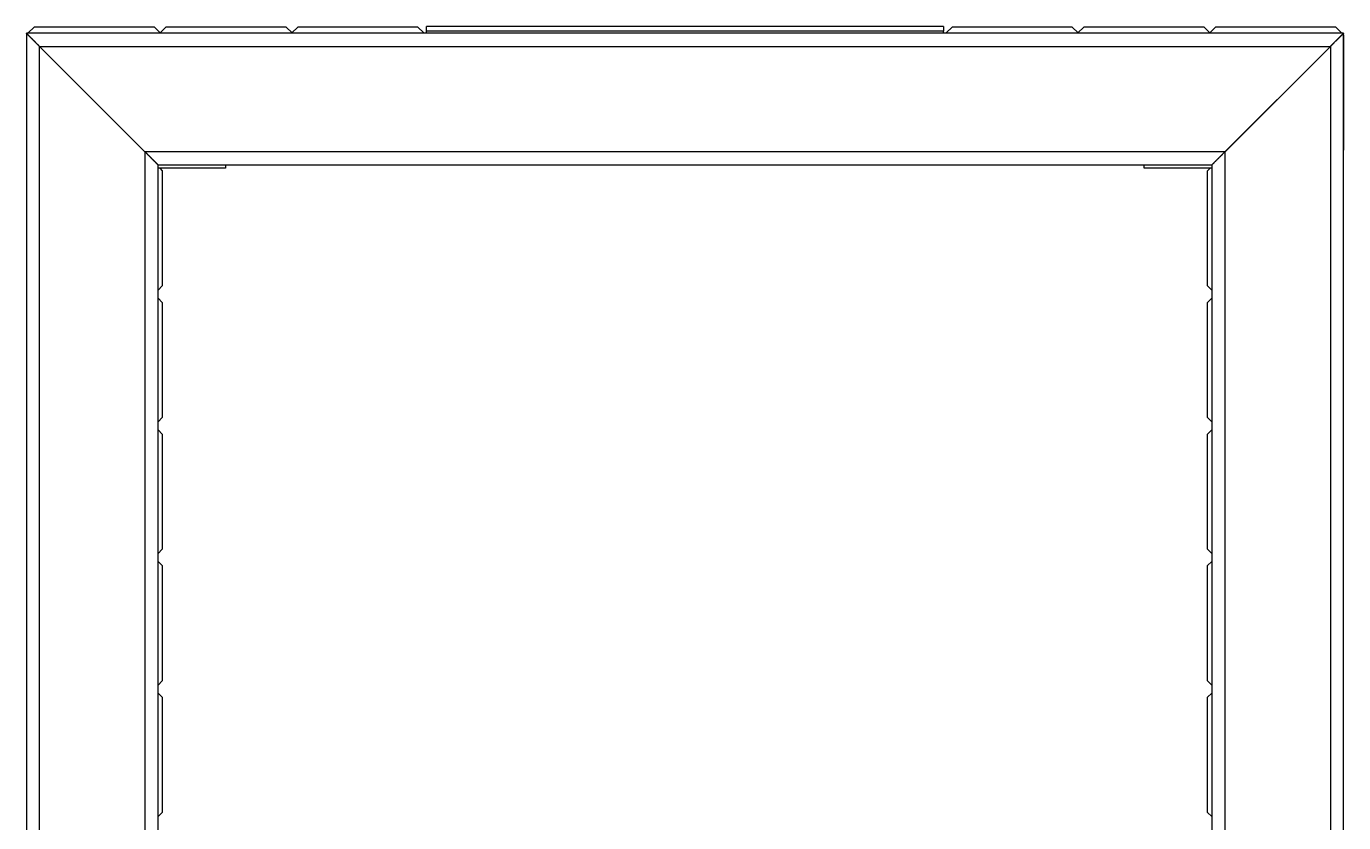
# Model space of a CAD drawing. Header units: millimetres. Extents: x 0 to 4030, y -54 to 2762.
# Drawn here: x 1583.2 to 1983.2, y 2200.1 to 2442.1 of the extents above; entities that cross this region are included whole.
import ezdxf

# ---------------------------------------------------------------- set-up
doc = ezdxf.new("R2010")
doc.units = ezdxf.units.MM
doc.header["$MEASUREMENT"] = 0
doc.layers.add('Utwórz2D linie widoczne', color=7, linetype='Continuous', true_color=0x000000)

msp = doc.modelspace()

# ---------------------------------------------------------------- linework, layer by layer
at = {"layer": 'Utwórz2D linie widoczne'}
for p, q in [((1583.71, 2440.02), (1585.71, 2442.02)), ((1585.71, 2442.02), (1621.99, 2442.02)), ((1621.99, 2442.02), (1623.99, 2440.02)), ((1623.71, 2440.02), (1625.71, 2442.02)), ((1625.71, 2442.02), (1661.99, 2442.02)), ((1661.99, 2442.02), (1663.99, 2440.02)), ((1663.71, 2440.02), (1665.71, 2442.02)), ((1665.71, 2442.02), (1701.99, 2442.02)), ((1701.99, 2442.02), (1703.99, 2440.02)), ((1861.73, 2442.13), (1704.73, 2442.13)), ((1704.73, 2440.63), (1704.73, 2442.13)), ((1861.73, 2440.63), (1704.73, 2440.63)), ((1704.73, 2440.02), (1704.73, 2440.63)), ((1861.73, 2442.13), (1861.73, 2440.63)), ((1861.73, 2440.02), (1861.73, 2440.63)), ((1862.46, 2440.02), (1864.46, 2442.02)), ((1864.46, 2442.02), (1900.74, 2442.02)), ((1900.74, 2442.02), (1902.74, 2440.02)), ((1902.46, 2440.02), (1904.46, 2442.02)), ((1904.46, 2442.02), (1940.74, 2442.02)), ((1940.74, 2442.02), (1942.74, 2440.02)), ((1942.46, 2440.02), (1944.46, 2442.02)), ((1944.46, 2442.02), (1980.74, 2442.02)), ((1980.74, 2442.02), (1982.74, 2440.02)), ((1583.22, 2440.02), (1583.21, 2440.02)), ((1583.22, 2440), (1583.21, 2440.01)), ((1583.21, 2440.01), (1583.21, 2440.01)), ((1583.21, 2440.01), (1583.21, 1402.03)), ((1583.21, 2440.01), (1583.21, 2440.01)), ((1583.22, 2440.02), (1583.22, 2440.02)), ((1583.22, 2440.02), (1583.23, 2440.01)), ((1983.2, 2440.02), (1583.22, 2440.02)), ((1583.22, 2440.02), (1583.22, 2440.02)), ((1583.23, 2439.99), (1583.22, 2440)), ((1583.22, 2440), (1583.22, 2440)), ((1583.23, 2440.01), (1583.24, 2440)), ((1583.23, 2440.01), (1583.23, 2440.01)), ((1583.24, 2439.98), (1583.23, 2439.99)), ((1583.23, 2439.99), (1583.23, 2439.99)), ((1583.24, 2440), (1583.25, 2439.99)), ((1583.24, 2440), (1583.24, 2440)), ((1583.26, 2439.97), (1583.24, 2439.98)), ((1583.24, 2439.98), (1583.24, 2439.98)), ((1583.25, 2439.99), (1583.26, 2439.97)), ((1583.25, 2439.99), (1583.25, 2439.99)), ((1583.27, 2439.97), (1583.26, 2439.97)), ((1583.26, 2439.97), (1583.26, 2439.96)), ((1583.27, 2439.96), (1583.26, 2439.96)), ((1583.27, 2439.97), (1583.27, 2439.96)), ((1583.28, 2439.95), (1583.27, 2439.96)), ((1583.27, 2439.96), (1583.28, 2439.95)), ((1583.28, 2439.95), (1583.29, 2439.94)), ((1583.29, 2439.94), (1583.28, 2439.95)), ((1583.3, 2439.93), (1583.29, 2439.94)), ((1583.29, 2439.94), (1583.3, 2439.93)), ((1583.3, 2439.93), (1583.31, 2439.93)), ((1583.3, 2439.92), (1583.3, 2439.93)), ((1583.3, 2439.92), (1583.32, 2439.91)), ((1583.32, 2439.91), (1583.31, 2439.93)), ((1583.32, 2439.91), (1583.33, 2439.91)), ((1583.32, 2439.9), (1583.32, 2439.91)), ((1583.32, 2439.9), (1583.34, 2439.88)), ((1583.35, 2439.89), (1583.33, 2439.91)), ((1583.35, 2439.87), (1583.34, 2439.88)), ((1583.35, 2439.89), (1583.36, 2439.88)), ((1583.35, 2439.87), (1583.37, 2439.86)), ((1583.37, 2439.86), (1583.36, 2439.88)), ((1583.37, 2439.86), (1583.38, 2439.86)), ((1583.37, 2439.85), (1583.37, 2439.86)), ((1583.37, 2439.85), (1583.39, 2439.83)), ((1583.4, 2439.84), (1583.38, 2439.86)), ((1583.41, 2439.81), (1583.39, 2439.83)), ((1583.4, 2439.84), (1583.42, 2439.82)), ((1583.41, 2439.81), (1583.42, 2439.8)), ((1583.43, 2439.81), (1583.42, 2439.82)), ((1583.44, 2439.78), (1583.42, 2439.8)), ((1583.43, 2439.81), (1583.45, 2439.79)), ((1583.44, 2439.78), (1583.45, 2439.77)), ((1583.46, 2439.78), (1583.45, 2439.79)), ((1583.45, 2439.77), (1583.46, 2439.78)), ((1583.48, 2439.74), (1583.45, 2439.77)), ((1583.46, 2439.78), (1583.49, 2439.75)), ((1583.48, 2439.74), (1583.49, 2439.73)), ((1583.5, 2439.74), (1583.49, 2439.75)), ((1583.51, 2439.71), (1583.49, 2439.73)), ((1583.5, 2439.74), (1583.52, 2439.72)), ((1583.51, 2439.71), (1583.53, 2439.69)), ((1583.54, 2439.7), (1583.52, 2439.72)), ((1583.56, 2439.67), (1583.53, 2439.69)), ((1583.54, 2439.7), (1583.56, 2439.67)), ((1583.57, 2439.66), (1583.56, 2439.67)), ((1583.56, 2439.67), (1583.57, 2439.66)), ((1583.57, 2439.66), (1583.61, 2439.63)), ((1583.6, 2439.62), (1583.57, 2439.66)), ((1583.6, 2439.62), (1583.61, 2439.61)), ((1583.62, 2439.62), (1583.61, 2439.63)), ((1583.65, 2439.58), (1583.61, 2439.61)), ((1583.62, 2439.62), (1583.65, 2439.58)), ((1583.66, 2439.57), (1583.65, 2439.58)), ((1583.65, 2439.58), (1583.66, 2439.57)), ((1583.66, 2439.57), (1583.7, 2439.54)), ((1583.69, 2439.53), (1583.66, 2439.57)), ((1583.69, 2439.53), (1583.71, 2439.51)), ((1583.72, 2439.52), (1583.7, 2439.54)), ((1583.72, 2439.5), (1583.71, 2439.51)), ((1583.72, 2439.52), (1583.73, 2439.51)), ((1583.72, 2439.5), (1583.76, 2439.46)), ((1583.77, 2439.47), (1583.73, 2439.51)), ((1583.78, 2439.44), (1583.76, 2439.46)), ((1583.77, 2439.47), (1583.79, 2439.45)), ((1583.78, 2439.44), (1583.97, 2439.25)), ((1583.98, 2439.26), (1583.79, 2439.45)), ((1583.98, 2439.25), (1583.97, 2439.25)), ((1583.98, 2439.26), (1583.98, 2439.25)), ((1584.04, 2439.2), (1583.98, 2439.25)), ((1583.98, 2439.25), (1584.03, 2439.19)), ((1584.04, 2439.18), (1584.03, 2439.19)), ((1584.04, 2439.2), (1584.05, 2439.19)), ((1584.04, 2439.18), (1584.1, 2439.12)), ((1584.11, 2439.13), (1584.05, 2439.19)), ((1584.23, 2438.99), (1584.1, 2439.12)), ((1584.11, 2439.13), (1584.24, 2439)), ((1584.23, 2438.99), (1584.24, 2438.99)), ((1584.24, 2438.99), (1584.24, 2439)), ((1584.24, 2438.99), (1584.3, 2438.94)), ((1584.29, 2438.93), (1584.24, 2438.99)), ((1584.29, 2438.93), (1584.31, 2438.92)), ((1584.31, 2438.92), (1584.3, 2438.94)), ((1584.31, 2438.92), (1584.36, 2438.87)), ((1584.36, 2438.87), (1584.31, 2438.92)), ((1584.4, 2438.83), (1584.36, 2438.87)), ((1584.36, 2438.87), (1584.4, 2438.83)), ((1584.4, 2438.83), (1584.43, 2438.81)), ((1584.42, 2438.8), (1584.4, 2438.83)), ((1584.42, 2438.8), (1584.47, 2438.76)), ((1584.47, 2438.76), (1584.43, 2438.81)), ((1584.47, 2438.76), (1584.52, 2438.72)), ((1584.51, 2438.71), (1584.47, 2438.76)), ((1584.51, 2438.71), (1584.54, 2438.69)), ((1584.54, 2438.69), (1584.52, 2438.72)), ((1584.54, 2438.69), (1584.59, 2438.65)), ((1584.58, 2438.64), (1584.54, 2438.69)), ((1584.58, 2438.64), (1584.61, 2438.62)), ((1584.61, 2438.62), (1584.59, 2438.65)), ((1584.61, 2438.62), (1584.76, 2438.48)), ((1584.75, 2438.47), (1584.61, 2438.62)), ((1584.75, 2438.47), (1584.77, 2438.46)), ((1584.77, 2438.46), (1584.76, 2438.48)), ((1584.77, 2438.46), (1584.82, 2438.42)), ((1584.81, 2438.41), (1584.77, 2438.46)), ((1584.81, 2438.41), (1584.86, 2438.36)), ((1584.87, 2438.37), (1584.82, 2438.42)), ((1584.91, 2438.31), (1584.86, 2438.36)), ((1584.87, 2438.37), (1584.92, 2438.32)), ((1584.91, 2438.31), (1584.93, 2438.29)), ((1584.94, 2438.3), (1584.92, 2438.32)), ((1585.08, 2438.15), (1584.93, 2438.29)), ((1584.94, 2438.3), (1585.08, 2438.15)), ((1585.13, 2438.11), (1585.08, 2438.15)), ((1585.08, 2438.15), (1585.12, 2438.1)), ((1585.17, 2438.05), (1585.12, 2438.1)), ((1585.13, 2438.11), (1585.18, 2438.06)), ((1585.17, 2438.05), (1585.2, 2438.03)), ((1585.2, 2438.03), (1585.18, 2438.06)), ((1585.2, 2438.03), (1585.35, 2437.89)), ((1585.34, 2437.88), (1585.2, 2438.03)), ((1585.34, 2437.88), (1585.38, 2437.84)), ((1585.39, 2437.85), (1585.35, 2437.89)), ((1585.44, 2437.78), (1585.38, 2437.84)), ((1585.39, 2437.85), (1585.45, 2437.79)), ((1585.44, 2437.78), (1585.46, 2437.76)), ((1585.47, 2437.77), (1585.45, 2437.79)), ((1585.63, 2437.59), (1585.46, 2437.76)), ((1585.47, 2437.77), (1585.64, 2437.6)), ((1585.63, 2437.59), (1585.65, 2437.57)), ((1585.66, 2437.58), (1585.64, 2437.6)), ((1585.71, 2437.51), (1585.65, 2437.57)), ((1585.66, 2437.58), (1585.72, 2437.52)), ((1585.71, 2437.51), (1585.74, 2437.49)), ((1585.74, 2437.49), (1585.72, 2437.52)), ((1585.74, 2437.49), (1585.82, 2437.42)), ((1585.81, 2437.41), (1585.74, 2437.49)), ((1585.81, 2437.41), (1585.85, 2437.37)), ((1585.86, 2437.38), (1585.82, 2437.42)), ((1585.91, 2437.32), (1585.85, 2437.37)), ((1585.86, 2437.38), (1585.91, 2437.32)), ((1585.94, 2437.3), (1585.91, 2437.32)), ((1585.91, 2437.32), (1585.93, 2437.29)), ((1586.01, 2437.21), (1585.93, 2437.29)), ((1585.94, 2437.3), (1586.02, 2437.22)), ((1586.01, 2437.21), (1586.02, 2437.2)), ((1586.03, 2437.21), (1586.02, 2437.22)), ((1586.17, 2437.05), (1586.02, 2437.2)), ((1586.03, 2437.21), (1586.19, 2437.05)), ((1586.17, 2437.05), (1586.22, 2437)), ((1586.23, 2437.01), (1586.19, 2437.05)), ((1586.29, 2436.93), (1586.22, 2437)), ((1586.23, 2437.01), (1586.3, 2436.94)), ((1586.29, 2436.93), (1586.31, 2436.91)), ((1586.32, 2436.92), (1586.3, 2436.94)), ((1586.37, 2436.85), (1586.31, 2436.91)), ((1586.32, 2436.92), (1586.38, 2436.86)), ((1586.37, 2436.85), (1586.4, 2436.83)), ((1586.4, 2436.83), (1586.38, 2436.86)), ((1586.4, 2436.83), (1586.57, 2436.67)), ((1586.56, 2436.66), (1586.4, 2436.83)), ((1586.56, 2436.66), (1586.57, 2436.65)), ((1586.58, 2436.66), (1586.57, 2436.67)), ((1586.66, 2436.56), (1586.57, 2436.65)), ((1586.58, 2436.66), (1586.67, 2436.57)), ((1586.66, 2436.56), (1586.67, 2436.56)), ((1586.67, 2436.56), (1586.67, 2436.57)), ((1586.67, 2436.56), (1586.76, 2436.47)), ((1586.76, 2436.47), (1586.67, 2436.56)), ((1586.78, 2436.46), (1586.76, 2436.47)), ((1586.76, 2436.47), (1586.77, 2436.45)), ((1586.82, 2436.4), (1586.77, 2436.45)), ((1586.78, 2436.46), (1586.83, 2436.41)), ((1586.82, 2436.4), (1586.85, 2436.37)), ((1586.86, 2436.38), (1586.83, 2436.41)), ((1587.02, 2436.21), (1586.85, 2436.37)), ((1586.86, 2436.38), (1587.02, 2436.21)), ((1587.05, 2436.19), (1587.02, 2436.21)), ((1979.39, 2436.21), (1979.37, 2436.19)), ((1979.39, 2436.21), (1979.56, 2436.38)), ((1979.57, 2436.37), (1979.4, 2436.21)), ((1979.59, 2436.41), (1979.56, 2436.38)), ((1979.57, 2436.37), (1979.59, 2436.4)), ((1979.59, 2436.41), (1979.64, 2436.46)), ((1979.65, 2436.45), (1979.59, 2436.4)), ((1979.65, 2436.47), (1979.64, 2436.46)), ((1979.65, 2436.47), (1979.74, 2436.56)), ((1979.65, 2436.45), (1979.66, 2436.47)), ((1979.75, 2436.56), (1979.66, 2436.47)), ((1979.75, 2436.57), (1979.74, 2436.56)), ((1979.75, 2436.57), (1979.84, 2436.66)), ((1979.75, 2436.56), (1979.76, 2436.56)), ((1979.84, 2436.65), (1979.76, 2436.56)), ((1979.84, 2436.67), (1980.01, 2436.83)), ((1979.84, 2436.67), (1979.84, 2436.66)), ((1979.84, 2436.65), (1979.85, 2436.66)), ((1980.02, 2436.83), (1979.85, 2436.66)), ((1980.04, 2436.86), (1980.01, 2436.83)), ((1980.02, 2436.83), (1980.04, 2436.85)), ((1980.04, 2436.86), (1980.1, 2436.92)), ((1980.1, 2436.91), (1980.04, 2436.85)), ((1980.11, 2436.94), (1980.1, 2436.92)), ((1980.1, 2436.91), (1980.12, 2436.93)), ((1980.11, 2436.94), (1980.19, 2437.01)), ((1980.19, 2437), (1980.12, 2436.93)), ((1980.24, 2437.06), (1980.19, 2437.01)), ((1980.19, 2437), (1980.23, 2437.04)), ((1980.39, 2437.2), (1980.23, 2437.04)), ((1980.24, 2437.06), (1980.39, 2437.21)), ((1980.39, 2437.22), (1980.48, 2437.3)), ((1980.39, 2437.22), (1980.39, 2437.21)), ((1980.39, 2437.2), (1980.4, 2437.21)), ((1980.49, 2437.29), (1980.4, 2437.21)), ((1980.5, 2437.32), (1980.48, 2437.3)), ((1980.49, 2437.29), (1980.51, 2437.32)), ((1980.5, 2437.32), (1980.56, 2437.38)), ((1980.56, 2437.37), (1980.51, 2437.32)), ((1980.6, 2437.42), (1980.56, 2437.38)), ((1980.56, 2437.37), (1980.6, 2437.41)), ((1980.6, 2437.42), (1980.67, 2437.49)), ((1980.68, 2437.49), (1980.6, 2437.41)), ((1980.7, 2437.52), (1980.67, 2437.49)), ((1980.68, 2437.49), (1980.71, 2437.51)), ((1980.7, 2437.52), (1980.76, 2437.58)), ((1980.76, 2437.57), (1980.71, 2437.51)), ((1980.78, 2437.6), (1980.76, 2437.58)), ((1980.76, 2437.57), (1980.78, 2437.59)), ((1980.78, 2437.6), (1980.95, 2437.77)), ((1980.95, 2437.76), (1980.78, 2437.59)), ((1980.97, 2437.79), (1980.95, 2437.77)), ((1980.95, 2437.76), (1980.98, 2437.78)), ((1980.97, 2437.79), (1981.02, 2437.85)), ((1981.03, 2437.84), (1980.98, 2437.78)), ((1981.07, 2437.89), (1981.02, 2437.85)), ((1981.03, 2437.84), (1981.07, 2437.88)), ((1981.07, 2437.89), (1981.21, 2438.03)), ((1981.22, 2438.03), (1981.07, 2437.88)), ((1981.24, 2438.06), (1981.21, 2438.03)), ((1981.22, 2438.03), (1981.24, 2438.05)), ((1981.24, 2438.06), (1981.29, 2438.11)), ((1981.3, 2438.1), (1981.24, 2438.05)), ((1981.33, 2438.15), (1981.29, 2438.11)), ((1981.3, 2438.1), (1981.34, 2438.15)), ((1981.33, 2438.15), (1981.47, 2438.3)), ((1981.48, 2438.29), (1981.34, 2438.15)), ((1981.5, 2438.32), (1981.47, 2438.3)), ((1981.48, 2438.29), (1981.5, 2438.31)), ((1981.5, 2438.32), (1981.55, 2438.37)), ((1981.56, 2438.36), (1981.5, 2438.31)), ((1981.59, 2438.42), (1981.55, 2438.37)), ((1981.56, 2438.36), (1981.6, 2438.41)), ((1981.59, 2438.42), (1981.64, 2438.46)), ((1981.65, 2438.46), (1981.6, 2438.41)), ((1981.66, 2438.48), (1981.64, 2438.46)), ((1981.65, 2438.46), (1981.67, 2438.47)), ((1981.66, 2438.48), (1981.8, 2438.62)), ((1981.81, 2438.62), (1981.67, 2438.47)), ((1981.83, 2438.65), (1981.8, 2438.62)), ((1981.81, 2438.62), (1981.83, 2438.64)), ((1981.83, 2438.65), (1981.87, 2438.69)), ((1981.88, 2438.69), (1981.83, 2438.64)), ((1981.9, 2438.72), (1981.87, 2438.69)), ((1981.88, 2438.69), (1981.9, 2438.71)), ((1981.9, 2438.72), (1981.94, 2438.76)), ((1981.95, 2438.76), (1981.9, 2438.71)), ((1981.99, 2438.81), (1981.94, 2438.76)), ((1981.95, 2438.76), (1981.99, 2438.8)), ((1981.99, 2438.81), (1982.01, 2438.83)), ((1982.02, 2438.83), (1981.99, 2438.8)), ((1982.05, 2438.87), (1982.01, 2438.83)), ((1982.02, 2438.83), (1982.06, 2438.87)), ((1982.05, 2438.87), (1982.1, 2438.92)), ((1982.11, 2438.92), (1982.06, 2438.87)), ((1982.12, 2438.94), (1982.1, 2438.92)), ((1982.11, 2438.92), (1982.12, 2438.93)), ((1982.12, 2438.94), (1982.17, 2438.99)), ((1982.18, 2438.99), (1982.12, 2438.93)), ((1982.17, 2439), (1982.31, 2439.13)), ((1982.17, 2439), (1982.17, 2438.99)), ((1982.32, 2439.12), (1982.18, 2438.99)), ((1982.18, 2438.99), (1982.18, 2438.99)), ((1982.37, 2439.19), (1982.31, 2439.13)), ((1982.32, 2439.12), (1982.38, 2439.18)), ((1982.43, 2439.25), (1982.37, 2439.2)), ((1982.37, 2439.19), (1982.37, 2439.2)), ((1982.38, 2439.19), (1982.44, 2439.25)), ((1982.38, 2439.19), (1982.38, 2439.18)), ((1982.43, 2439.25), (1982.44, 2439.26)), ((1982.63, 2439.45), (1982.44, 2439.26)), ((1982.44, 2439.25), (1982.63, 2439.44)), ((1982.44, 2439.25), (1982.44, 2439.25)), ((1982.63, 2439.45), (1982.64, 2439.47)), ((1982.65, 2439.46), (1982.63, 2439.44)), ((1982.69, 2439.51), (1982.64, 2439.47)), ((1982.65, 2439.46), (1982.69, 2439.5)), ((1982.69, 2439.51), (1982.7, 2439.52)), ((1982.71, 2439.51), (1982.69, 2439.5)), ((1982.72, 2439.54), (1982.7, 2439.52)), ((1982.71, 2439.51), (1982.73, 2439.53)), ((1982.72, 2439.54), (1982.75, 2439.57)), ((1982.76, 2439.57), (1982.73, 2439.53)), ((1982.76, 2439.58), (1982.75, 2439.57)), ((1982.76, 2439.58), (1982.8, 2439.62)), ((1982.76, 2439.57), (1982.77, 2439.58)), ((1982.81, 2439.61), (1982.77, 2439.58)), ((1982.81, 2439.63), (1982.8, 2439.62)), ((1982.81, 2439.63), (1982.84, 2439.66)), ((1982.81, 2439.61), (1982.82, 2439.62)), ((1982.85, 2439.66), (1982.82, 2439.62)), ((1982.85, 2439.67), (1982.84, 2439.66)), ((1982.85, 2439.67), (1982.88, 2439.7)), ((1982.85, 2439.66), (1982.86, 2439.67)), ((1982.88, 2439.69), (1982.86, 2439.67)), ((1982.9, 2439.72), (1982.88, 2439.7)), ((1982.88, 2439.69), (1982.9, 2439.71)), ((1982.9, 2439.72), (1982.92, 2439.74)), ((1982.93, 2439.73), (1982.9, 2439.71)), ((1982.93, 2439.75), (1982.92, 2439.74)), ((1982.93, 2439.75), (1982.96, 2439.78)), ((1982.96, 2439.77), (1982.93, 2439.74)), ((1982.93, 2439.73), (1982.93, 2439.74)), ((1982.97, 2439.79), (1982.96, 2439.78)), ((1982.96, 2439.77), (1982.97, 2439.78)), ((1982.97, 2439.79), (1982.99, 2439.81)), ((1982.99, 2439.8), (1982.97, 2439.78)), ((1982.97, 2439.79), (1982.98, 2439.79)), ((1983, 2439.82), (1982.99, 2439.81)), ((1982.99, 2439.8), (1983, 2439.81)), ((1983, 2439.82), (1983.01, 2439.84)), ((1983.02, 2439.83), (1983, 2439.81)), ((1983.03, 2439.86), (1983.01, 2439.84)), ((1983.02, 2439.83), (1983.04, 2439.85)), ((1983.03, 2439.86), (1983.04, 2439.86)), ((1983.06, 2439.88), (1983.04, 2439.86)), ((1983.05, 2439.86), (1983.04, 2439.85)), ((1983.05, 2439.86), (1983.07, 2439.87)), ((1983.06, 2439.88), (1983.07, 2439.89)), ((1983.08, 2439.91), (1983.07, 2439.89)), ((1983.07, 2439.88), (1983.09, 2439.9)), ((1983.07, 2439.88), (1983.07, 2439.87)), ((1983.08, 2439.91), (1983.09, 2439.91)), ((1983.11, 2439.93), (1983.09, 2439.91)), ((1983.1, 2439.91), (1983.09, 2439.9)), ((1983.1, 2439.91), (1983.11, 2439.92)), ((1983.12, 2439.94), (1983.11, 2439.93)), ((1983.11, 2439.93), (1983.11, 2439.93)), ((1983.12, 2439.93), (1983.11, 2439.92)), ((1983.12, 2439.94), (1983.13, 2439.95)), ((1983.12, 2439.93), (1983.13, 2439.94)), ((1983.14, 2439.96), (1983.13, 2439.95)), ((1983.14, 2439.95), (1983.13, 2439.94)), ((1983.14, 2439.96), (1983.15, 2439.97)), ((1983.14, 2439.95), (1983.15, 2439.96)), ((1983.15, 2439.97), (1983.16, 2439.99)), ((1983.15, 2439.97), (1983.15, 2439.97)), ((1983.16, 2439.96), (1983.15, 2439.96)), ((1983.17, 2439.99), (1983.16, 2439.99)), ((1983.17, 2439.98), (1983.16, 2439.97)), ((1983.16, 2439.96), (1983.16, 2439.97)), ((1983.17, 2439.99), (1983.17, 2440)), ((1983.18, 2440), (1983.17, 2440)), ((1983.18, 2439.99), (1983.17, 2439.98)), ((1983.17, 2439.98), (1983.17, 2439.98)), ((1983.18, 2440), (1983.18, 2440.01)), ((1983.19, 2440.01), (1983.18, 2440.01)), ((1983.19, 2440), (1983.18, 2439.99)), ((1983.18, 2439.99), (1983.18, 2439.99)), ((1983.19, 2440.01), (1983.2, 2440.02)), ((1983.2, 2440.01), (1983.19, 2440)), ((1983.19, 2440), (1983.19, 2440)), ((1983.2, 2440.02), (1983.2, 2440.02)), ((1983.2, 2440.02), (1983.2, 2440.02)), ((1983.21, 2440.01), (1983.2, 2440.01)), ((1983.2, 2440.01), (1983.2, 2440.01)), ((1983.21, 2440.01), (1983.21, 2440.02)), ((1983.21, 1402.03), (1983.21, 2440.01)), ((1983.21, 2439.56), (1983.24, 2439.52)), ((1983.21, 2404.49), (1983.21, 2439.56)), ((1983.24, 2439.52), (1983.24, 2404.52)), ((1587.02, 2436.21), (1587.04, 2436.18)), ((1587.1, 2436.13), (1587.04, 2436.18)), ((1587.05, 2436.19), (1587.1, 2436.13)), ((1587.13, 2436.11), (1587.1, 2436.13)), ((1587.1, 2436.13), (1587.12, 2436.1)), ((1587.21, 2436.02), (1587.12, 2436.1)), ((1587.13, 2436.11), (1587.21, 2436.02)), ((1587.21, 2436.02), (1979.2, 2436.02)), ((1619.21, 2404.02), (1587.21, 2436.02)), ((1587.21, 1406.03), (1587.21, 2436.02)), ((1587.21, 2436.02), (1619.21, 2404.02)), ((1979.2, 2436.02), (1947.2, 2404.02)), ((1947.21, 2404.02), (1979.21, 2436.02)), ((1979.2, 2436.02), (1979.29, 2436.11)), ((1979.3, 2436.1), (1979.21, 2436.02)), ((1979.21, 2436.02), (1979.21, 1406.03)), ((1979.31, 2436.13), (1979.29, 2436.11)), ((1979.3, 2436.1), (1979.32, 2436.13)), ((1979.31, 2436.13), (1979.37, 2436.19)), ((1979.37, 2436.18), (1979.32, 2436.13)), ((1979.37, 2436.18), (1979.4, 2436.21)), ((1983.24, 2404.52), (1983.21, 2404.49)), ((1947.2, 2404.02), (1619.21, 2404.02)), ((1619.21, 2404.02), (1619.3, 2403.93)), ((1619.21, 2404.02), (1619.21, 1438.03)), ((1619.3, 2403.93), (1619.21, 2404.02)), ((1619.33, 2403.91), (1619.3, 2403.93)), ((1619.3, 2403.93), (1619.32, 2403.9)), ((1619.37, 2403.85), (1619.32, 2403.9)), ((1619.33, 2403.91), (1619.38, 2403.86)), ((1619.37, 2403.85), (1619.4, 2403.83)), ((1619.4, 2403.83), (1619.38, 2403.86)), ((1619.4, 2403.83), (1619.57, 2403.66)), ((1619.57, 2403.66), (1619.4, 2403.83)), ((1619.6, 2403.64), (1619.57, 2403.66)), ((1619.57, 2403.66), (1619.59, 2403.63)), ((1619.65, 2403.58), (1619.59, 2403.63)), ((1619.6, 2403.64), (1619.65, 2403.58)), ((1619.67, 2403.57), (1619.65, 2403.58)), ((1619.65, 2403.58), (1619.66, 2403.56)), ((1619.75, 2403.47), (1619.66, 2403.56)), ((1619.67, 2403.57), (1619.76, 2403.48)), ((1619.75, 2403.47), (1619.76, 2403.47)), ((1619.76, 2403.47), (1619.76, 2403.48)), ((1619.76, 2403.47), (1619.85, 2403.39)), ((1619.84, 2403.38), (1619.76, 2403.47)), ((1619.84, 2403.38), (1619.85, 2403.37)), ((1619.86, 2403.38), (1619.85, 2403.39)), ((1620.02, 2403.2), (1619.85, 2403.37)), ((1619.86, 2403.38), (1620.03, 2403.21)), ((1620.02, 2403.2), (1620.04, 2403.18)), ((1620.05, 2403.19), (1620.03, 2403.21)), ((1620.1, 2403.12), (1620.04, 2403.18)), ((1620.05, 2403.19), (1620.11, 2403.13)), ((1620.1, 2403.12), (1620.12, 2403.1)), ((1620.13, 2403.11), (1620.11, 2403.13)), ((1620.19, 2403.03), (1620.12, 2403.1)), ((1620.13, 2403.11), (1620.2, 2403.04)), ((1620.19, 2403.03), (1620.23, 2402.99)), ((1620.25, 2402.98), (1620.2, 2403.04)), ((1620.39, 2402.83), (1620.23, 2402.99)), ((1620.25, 2402.98), (1620.4, 2402.84)), ((1620.39, 2402.83), (1620.4, 2402.82)), ((1620.41, 2402.83), (1620.4, 2402.84)), ((1620.49, 2402.74), (1620.4, 2402.82)), ((1620.41, 2402.83), (1620.49, 2402.74)), ((1620.52, 2402.72), (1620.49, 2402.74)), ((1620.49, 2402.74), (1620.51, 2402.71)), ((1620.56, 2402.66), (1620.51, 2402.71)), ((1620.52, 2402.72), (1620.57, 2402.67)), ((1620.56, 2402.66), (1620.6, 2402.62)), ((1620.61, 2402.63), (1620.57, 2402.67)), ((1620.68, 2402.54), (1620.6, 2402.62)), ((1620.61, 2402.63), (1620.69, 2402.55)), ((1620.68, 2402.54), (1620.71, 2402.52)), ((1620.71, 2402.52), (1620.69, 2402.55)), ((1620.71, 2402.52), (1620.77, 2402.47)), ((1620.76, 2402.46), (1620.71, 2402.52)), ((1620.76, 2402.46), (1620.78, 2402.44)), ((1620.79, 2402.45), (1620.77, 2402.47)), ((1620.95, 2402.27), (1620.78, 2402.44)), ((1620.79, 2402.45), (1620.96, 2402.28)), ((1620.95, 2402.27), (1620.98, 2402.25)), ((1620.98, 2402.25), (1620.96, 2402.28)), ((1620.98, 2402.25), (1621.04, 2402.2)), ((1621.03, 2402.19), (1620.98, 2402.25)), ((1621.03, 2402.19), (1621.07, 2402.15)), ((1621.08, 2402.16), (1621.04, 2402.2)), ((1621.22, 2402), (1621.07, 2402.15)), ((1621.08, 2402.16), (1621.22, 2402.01)), ((1621.2, 2402.02), (1621.21, 2402.02)), ((1621.25, 2401.99), (1621.22, 2402.01)), ((1621.22, 2402), (1621.24, 2401.98)), ((1621.3, 2401.93), (1621.24, 2401.98)), ((1621.25, 2401.99), (1621.3, 2401.93)), ((1621.35, 2401.89), (1621.3, 2401.93)), ((1621.3, 2401.93), (1621.34, 2401.88)), ((1621.48, 2401.74), (1621.34, 2401.88)), ((1621.35, 2401.89), (1621.49, 2401.75)), ((1621.48, 2401.74), (1621.5, 2401.72)), ((1621.51, 2401.73), (1621.49, 2401.75)), ((1621.56, 2401.67), (1621.5, 2401.72)), ((1621.51, 2401.73), (1621.56, 2401.67)), ((1621.61, 2401.63), (1621.56, 2401.67)), ((1621.56, 2401.67), (1621.6, 2401.62)), ((1621.65, 2401.57), (1621.6, 2401.62)), ((1621.61, 2401.63), (1621.66, 2401.58)), ((1621.65, 2401.57), (1621.67, 2401.56)), ((1621.67, 2401.56), (1621.66, 2401.58)), ((1621.67, 2401.56), (1621.82, 2401.42)), ((1621.81, 2401.41), (1621.67, 2401.56)), ((1621.81, 2401.41), (1621.83, 2401.39)), ((1621.84, 2401.4), (1621.82, 2401.42)), ((1621.88, 2401.34), (1621.83, 2401.39)), ((1621.84, 2401.4), (1621.89, 2401.35)), ((1621.88, 2401.34), (1621.9, 2401.32)), ((1621.91, 2401.33), (1621.89, 2401.35)), ((1621.95, 2401.27), (1621.9, 2401.32)), ((1621.91, 2401.33), (1621.96, 2401.28)), ((1621.95, 2401.27), (1621.99, 2401.23)), ((1622, 2401.24), (1621.96, 2401.28)), ((1622.02, 2401.2), (1621.99, 2401.23)), ((1622, 2401.24), (1622.03, 2401.21)), ((1622.02, 2401.2), (1622.06, 2401.16)), ((1622.07, 2401.17), (1622.03, 2401.21)), ((1622.11, 2401.11), (1622.06, 2401.16)), ((1622.07, 2401.17), (1622.12, 2401.12)), ((1622.11, 2401.11), (1622.12, 2401.1)), ((1622.13, 2401.11), (1622.12, 2401.12)), ((1622.18, 2401.04), (1622.12, 2401.1)), ((1622.13, 2401.11), (1622.19, 2401.05)), ((1622.32, 2400.91), (1622.18, 2401.04)), ((1622.18, 2401.04), (1622.18, 2401.04)), ((1622.19, 2401.05), (1622.32, 2400.91)), ((1622.19, 2401.05), (1622.19, 2401.05)), ((1622.38, 2400.85), (1622.32, 2400.91)), ((1622.32, 2400.91), (1622.38, 2400.85)), ((1622.38, 2400.85), (1622.39, 2400.85)), ((1622.38, 2400.84), (1622.38, 2400.85)), ((1622.38, 2400.84), (1622.44, 2400.78)), ((1622.45, 2400.79), (1622.39, 2400.85)), ((1622.44, 2400.78), (1622.44, 2400.78)), ((1622.44, 2400.78), (1622.63, 2400.59)), ((1622.45, 2400.79), (1622.45, 2400.79)), ((1622.64, 2400.6), (1622.45, 2400.79)), ((1622.65, 2400.57), (1622.63, 2400.59)), ((1622.64, 2400.6), (1622.66, 2400.58)), ((1622.65, 2400.57), (1622.69, 2400.53)), ((1622.7, 2400.54), (1622.66, 2400.58)), ((1622.71, 2400.52), (1622.69, 2400.53)), ((1622.7, 2400.54), (1622.71, 2400.52)), ((1622.73, 2400.5), (1622.71, 2400.52)), ((1622.71, 2400.52), (1622.73, 2400.5)), ((1622.73, 2400.5), (1622.77, 2400.47)), ((1622.76, 2400.46), (1622.73, 2400.5)), ((1622.76, 2400.46), (1622.77, 2400.45)), ((1622.78, 2400.46), (1622.77, 2400.47)), ((1622.81, 2400.42), (1622.77, 2400.45)), ((1622.78, 2400.46), (1622.81, 2400.42)), ((1622.82, 2400.41), (1622.81, 2400.42)), ((1622.81, 2400.42), (1622.82, 2400.41)), ((1622.82, 2400.41), (1622.86, 2400.38)), ((1622.85, 2400.37), (1622.82, 2400.41)), ((1622.85, 2400.37), (1622.86, 2400.36)), ((1622.87, 2400.37), (1622.86, 2400.38)), ((1622.88, 2400.34), (1622.86, 2400.36)), ((1622.87, 2400.37), (1622.89, 2400.35)), ((1622.88, 2400.34), (1622.9, 2400.32)), ((1622.91, 2400.33), (1622.89, 2400.35)), ((1622.93, 2400.3), (1622.9, 2400.32)), ((1622.91, 2400.33), (1622.93, 2400.3)), ((1622.94, 2400.3), (1622.93, 2400.3)), ((1622.93, 2400.3), (1622.93, 2400.29)), ((1622.96, 2400.26), (1622.93, 2400.29)), ((1622.94, 2400.3), (1622.97, 2400.27)), ((1622.96, 2400.26), (1622.97, 2400.25)), ((1622.98, 2400.26), (1622.97, 2400.27)), ((1622.99, 2400.23), (1622.97, 2400.25)), ((1622.98, 2400.26), (1623, 2400.24)), ((1622.99, 2400.23), (1623, 2400.22)), ((1623.01, 2400.23), (1623, 2400.24)), ((1623.02, 2400.2), (1623, 2400.22)), ((1623.01, 2400.23), (1623.03, 2400.21)), ((1623.05, 2400.19), (1623.03, 2400.21)), ((1943.39, 2400.21), (1943.37, 2400.19)), ((1943.39, 2400.21), (1943.41, 2400.23)), ((1943.41, 2400.22), (1943.39, 2400.2)), ((1943.42, 2400.24), (1943.41, 2400.23)), ((1943.41, 2400.22), (1943.42, 2400.23)), ((1943.42, 2400.24), (1943.43, 2400.26)), ((1943.44, 2400.25), (1943.42, 2400.23)), ((1943.45, 2400.27), (1943.43, 2400.26)), ((1943.44, 2400.25), (1943.45, 2400.26)), ((1943.45, 2400.27), (1943.48, 2400.3)), ((1943.48, 2400.29), (1943.45, 2400.26)), ((1943.48, 2400.3), (1943.5, 2400.33)), ((1943.48, 2400.3), (1943.48, 2400.3)), ((1943.48, 2400.29), (1943.49, 2400.3)), ((1943.51, 2400.32), (1943.49, 2400.3)), ((1943.52, 2400.35), (1943.5, 2400.33)), ((1943.51, 2400.32), (1943.53, 2400.34)), ((1943.52, 2400.35), (1943.55, 2400.37)), ((1943.56, 2400.36), (1943.53, 2400.34)), ((1943.56, 2400.38), (1943.55, 2400.37)), ((1943.56, 2400.38), (1943.59, 2400.41)), ((1943.56, 2400.36), (1943.57, 2400.37)), ((1943.6, 2400.41), (1943.57, 2400.37)), ((1943.6, 2400.42), (1943.59, 2400.41)), ((1943.6, 2400.42), (1943.64, 2400.46)), ((1943.6, 2400.41), (1943.61, 2400.42)), ((1943.65, 2400.45), (1943.61, 2400.42)), ((1943.65, 2400.47), (1943.64, 2400.46)), ((1943.65, 2400.47), (1943.68, 2400.5)), ((1943.65, 2400.45), (1943.66, 2400.46)), ((1943.69, 2400.5), (1943.66, 2400.46)), ((1943.7, 2400.52), (1943.68, 2400.5)), ((1943.69, 2400.5), (1943.71, 2400.52)), ((1943.7, 2400.52), (1943.71, 2400.54)), ((1943.76, 2400.58), (1943.71, 2400.54)), ((1943.72, 2400.53), (1943.71, 2400.52)), ((1943.72, 2400.53), (1943.76, 2400.57)), ((1943.76, 2400.58), (1943.78, 2400.6)), ((1943.78, 2400.59), (1943.76, 2400.57)), ((1943.96, 2400.79), (1943.78, 2400.6)), ((1943.78, 2400.59), (1943.97, 2400.78)), ((1943.96, 2400.79), (1943.97, 2400.79)), ((1944.03, 2400.85), (1943.97, 2400.79)), ((1943.98, 2400.78), (1943.97, 2400.78)), ((1943.98, 2400.78), (1944.03, 2400.84)), ((1944.09, 2400.91), (1944.03, 2400.85)), ((1944.03, 2400.85), (1944.03, 2400.85)), ((1944.04, 2400.85), (1944.03, 2400.84)), ((1944.04, 2400.85), (1944.1, 2400.91)), ((1944.09, 2400.91), (1944.23, 2401.05)), ((1944.23, 2401.04), (1944.1, 2400.91)), ((1944.23, 2401.05), (1944.28, 2401.11)), ((1944.23, 2401.05), (1944.23, 2401.05)), ((1944.23, 2401.04), (1944.24, 2401.04)), ((1944.29, 2401.1), (1944.24, 2401.04)), ((1944.3, 2401.12), (1944.28, 2401.11)), ((1944.29, 2401.1), (1944.31, 2401.11)), ((1944.3, 2401.12), (1944.35, 2401.17)), ((1944.36, 2401.16), (1944.31, 2401.11)), ((1944.39, 2401.21), (1944.35, 2401.17)), ((1944.36, 2401.16), (1944.4, 2401.2)), ((1944.39, 2401.21), (1944.41, 2401.24)), ((1944.42, 2401.23), (1944.4, 2401.2)), ((1944.46, 2401.28), (1944.41, 2401.24)), ((1944.42, 2401.23), (1944.47, 2401.27)), ((1944.46, 2401.28), (1944.51, 2401.33)), ((1944.51, 2401.32), (1944.47, 2401.27)), ((1944.53, 2401.35), (1944.51, 2401.33)), ((1944.51, 2401.32), (1944.54, 2401.34)), ((1944.53, 2401.35), (1944.58, 2401.4)), ((1944.58, 2401.39), (1944.54, 2401.34)), ((1944.6, 2401.42), (1944.58, 2401.4)), ((1944.58, 2401.39), (1944.61, 2401.41)), ((1944.6, 2401.42), (1944.74, 2401.56)), ((1944.75, 2401.56), (1944.61, 2401.41)), ((1944.76, 2401.58), (1944.74, 2401.56)), ((1944.75, 2401.56), (1944.77, 2401.57)), ((1944.76, 2401.58), (1944.81, 2401.63)), ((1944.81, 2401.62), (1944.77, 2401.57)), ((1944.85, 2401.67), (1944.81, 2401.63)), ((1944.81, 2401.62), (1944.86, 2401.67)), ((1944.85, 2401.67), (1944.9, 2401.73)), ((1944.91, 2401.72), (1944.86, 2401.67)), ((1944.93, 2401.75), (1944.9, 2401.73)), ((1944.91, 2401.72), (1944.93, 2401.74)), ((1944.93, 2401.75), (1945.07, 2401.89)), ((1945.08, 2401.88), (1944.93, 2401.74)), ((1945.11, 2401.93), (1945.07, 2401.89)), ((1945.08, 2401.88), (1945.12, 2401.93)), ((1945.11, 2401.93), (1945.17, 2401.99)), ((1945.17, 2401.98), (1945.12, 2401.93)), ((1945.19, 2402.01), (1945.17, 2401.99)), ((1945.17, 2401.98), (1945.2, 2402)), ((1945.19, 2402.01), (1945.33, 2402.16)), ((1945.34, 2402.15), (1945.2, 2402)), ((1945.2, 2402.02), (1945.21, 2402.02)), ((1945.38, 2402.2), (1945.33, 2402.16)), ((1945.34, 2402.15), (1945.38, 2402.19)), ((1945.38, 2402.2), (1945.43, 2402.25)), ((1945.44, 2402.25), (1945.38, 2402.19)), ((1945.45, 2402.28), (1945.43, 2402.25)), ((1945.44, 2402.25), (1945.46, 2402.27)), ((1945.45, 2402.28), (1945.62, 2402.45)), ((1945.63, 2402.44), (1945.46, 2402.27)), ((1945.65, 2402.47), (1945.62, 2402.45)), ((1945.63, 2402.44), (1945.65, 2402.46)), ((1945.65, 2402.47), (1945.7, 2402.52)), ((1945.71, 2402.52), (1945.65, 2402.46)), ((1945.73, 2402.55), (1945.7, 2402.52)), ((1945.71, 2402.52), (1945.74, 2402.54)), ((1945.73, 2402.55), (1945.81, 2402.63)), ((1945.81, 2402.62), (1945.74, 2402.54)), ((1945.85, 2402.67), (1945.81, 2402.63)), ((1945.81, 2402.62), (1945.85, 2402.66)), ((1945.85, 2402.67), (1945.9, 2402.72)), ((1945.91, 2402.71), (1945.85, 2402.66)), ((1945.92, 2402.74), (1945.9, 2402.72)), ((1945.91, 2402.71), (1945.93, 2402.74)), ((1945.92, 2402.74), (1946.01, 2402.83)), ((1946.01, 2402.82), (1945.93, 2402.74)), ((1946.02, 2402.84), (1946.01, 2402.83)), ((1946.01, 2402.82), (1946.02, 2402.83)), ((1946.02, 2402.84), (1946.18, 2403)), ((1946.17, 2402.98), (1946.02, 2402.83)), ((1946.17, 2402.98), (1946.22, 2403.03)), ((1946.22, 2403.04), (1946.18, 2403)), ((1946.22, 2403.04), (1946.29, 2403.11)), ((1946.29, 2403.1), (1946.22, 2403.03)), ((1946.31, 2403.13), (1946.29, 2403.11)), ((1946.29, 2403.1), (1946.31, 2403.12)), ((1946.31, 2403.13), (1946.37, 2403.19)), ((1946.37, 2403.18), (1946.31, 2403.12)), ((1946.39, 2403.21), (1946.37, 2403.19)), ((1946.37, 2403.18), (1946.4, 2403.2)), ((1946.39, 2403.21), (1946.56, 2403.38)), ((1946.56, 2403.37), (1946.4, 2403.2)), ((1946.57, 2403.39), (1946.56, 2403.38)), ((1946.56, 2403.37), (1946.57, 2403.38)), ((1946.57, 2403.39), (1946.65, 2403.47)), ((1946.66, 2403.47), (1946.57, 2403.38)), ((1946.66, 2403.48), (1946.65, 2403.47)), ((1946.66, 2403.48), (1946.75, 2403.57)), ((1946.66, 2403.47), (1946.67, 2403.47)), ((1946.76, 2403.56), (1946.67, 2403.47)), ((1946.76, 2403.58), (1946.75, 2403.57)), ((1946.76, 2403.58), (1946.82, 2403.64)), ((1946.76, 2403.56), (1946.77, 2403.58)), ((1946.82, 2403.63), (1946.77, 2403.58)), ((1946.84, 2403.66), (1946.82, 2403.64)), ((1946.82, 2403.63), (1946.85, 2403.66)), ((1946.84, 2403.66), (1947.01, 2403.83)), ((1947.02, 2403.83), (1946.85, 2403.66)), ((1947.03, 2403.86), (1947.01, 2403.83)), ((1947.02, 2403.83), (1947.04, 2403.85)), ((1947.03, 2403.86), (1947.09, 2403.91)), ((1947.1, 2403.9), (1947.04, 2403.85)), ((1947.11, 2403.93), (1947.09, 2403.91)), ((1947.1, 2403.9), (1947.12, 2403.93)), ((1947.11, 2403.93), (1947.2, 2404.02)), ((1947.21, 2404.02), (1947.12, 2403.93)), ((1947.21, 1438.03), (1947.21, 2404.02)), ((1623.02, 2400.2), (1623.04, 2400.18)), ((1623.05, 2400.17), (1623.04, 2400.18)), ((1623.05, 2400.19), (1623.06, 2400.18)), ((1623.05, 2400.17), (1623.07, 2400.16)), ((1623.07, 2400.16), (1623.06, 2400.18)), ((1623.07, 2400.16), (1623.08, 2400.16)), ((1623.07, 2400.15), (1623.07, 2400.16)), ((1623.07, 2400.15), (1623.09, 2400.13)), ((1623.1, 2400.14), (1623.08, 2400.16)), ((1623.1, 2400.12), (1623.09, 2400.13)), ((1623.1, 2400.14), (1623.11, 2400.13)), ((1623.1, 2400.12), (1623.11, 2400.11)), ((1623.12, 2400.12), (1623.11, 2400.13)), ((1623.12, 2400.1), (1623.11, 2400.11)), ((1623.12, 2400.12), (1623.13, 2400.11)), ((1623.12, 2400.1), (1623.13, 2400.09)), ((1623.14, 2400.1), (1623.13, 2400.11)), ((1623.14, 2400.08), (1623.13, 2400.09)), ((1623.14, 2400.1), (1623.15, 2400.09)), ((1623.14, 2400.08), (1623.15, 2400.07)), ((1623.16, 2400.08), (1623.15, 2400.09)), ((1623.16, 2400.07), (1623.15, 2400.07)), ((1623.16, 2400.08), (1623.16, 2400.07)), ((1623.17, 2400.07), (1623.16, 2400.07)), ((1623.16, 2400.07), (1623.16, 2400.06)), ((1623.17, 2400.05), (1623.16, 2400.06)), ((1623.17, 2400.07), (1623.18, 2400.06)), ((1623.18, 2400.04), (1623.17, 2400.05)), ((1623.17, 2400.05), (1623.17, 2400.05)), ((1623.18, 2400.06), (1623.19, 2400.05)), ((1623.18, 2400.06), (1623.18, 2400.06)), ((1623.19, 2400.03), (1623.18, 2400.04)), ((1623.18, 2400.04), (1623.18, 2400.04)), ((1623.19, 2400.05), (1623.2, 2400.04)), ((1623.19, 2400.05), (1623.19, 2400.05)), ((1623.2, 2400.02), (1623.19, 2400.03)), ((1623.19, 2400.03), (1623.19, 2400.03)), ((1623.2, 2400.04), (1623.21, 2400.03)), ((1623.2, 2400.04), (1623.2, 2400.04)), ((1623.21, 2400.02), (1623.2, 2400.02)), ((1623.2, 2400.02), (1623.2, 2400.02)), ((1623.21, 2400.03), (1623.21, 2400.02)), ((1623.21, 2400.03), (1623.21, 2400.03)), ((1623.21, 2400.02), (1943.2, 2400.02)), ((1623.21, 1442.03), (1623.21, 2400.02)), ((1623.21, 2400.02), (1623.21, 2400.02)), ((1643.71, 2399.02), (1623.21, 2399.02)), ((1623.71, 2399.02), (1624.49, 2398.24)), ((1624.49, 2398.24), (1624.49, 2363.24)), ((1643.71, 2400.02), (1643.71, 2399.02)), ((1922.71, 2399.02), (1922.71, 2400.02)), ((1943.21, 2399.02), (1922.71, 2399.02)), ((1941.93, 2398.24), (1942.71, 2399.02)), ((1941.93, 2363.24), (1941.93, 2398.24)), ((1943.2, 2400.02), (1943.2, 2400.03)), ((1943.21, 2400.03), (1943.2, 2400.03)), ((1943.2, 2400.02), (1943.2, 2400.02)), ((1943.21, 2400.03), (1943.22, 2400.04)), ((1943.22, 2400.03), (1943.21, 2400.02)), ((1943.21, 2400.02), (1943.21, 2400.02)), ((1943.21, 2400.02), (1943.21, 1442.03)), ((1943.21, 2400.02), (1943.21, 2400.02)), ((1943.22, 2400.04), (1943.22, 2400.05)), ((1943.23, 2400.05), (1943.22, 2400.05)), ((1943.22, 2400.04), (1943.22, 2400.04)), ((1943.23, 2400.04), (1943.22, 2400.03)), ((1943.22, 2400.03), (1943.22, 2400.03)), ((1943.23, 2400.05), (1943.24, 2400.06)), ((1943.24, 2400.05), (1943.23, 2400.04)), ((1943.23, 2400.04), (1943.23, 2400.04)), ((1943.24, 2400.06), (1943.25, 2400.07)), ((1943.24, 2400.06), (1943.24, 2400.06)), ((1943.26, 2400.06), (1943.24, 2400.05)), ((1943.24, 2400.05), (1943.24, 2400.05)), ((1943.25, 2400.07), (1943.26, 2400.08)), ((1943.25, 2400.07), (1943.25, 2400.07)), ((1943.27, 2400.09), (1943.26, 2400.08)), ((1943.27, 2400.07), (1943.26, 2400.07)), ((1943.26, 2400.06), (1943.26, 2400.07)), ((1943.27, 2400.09), (1943.28, 2400.1)), ((1943.27, 2400.07), (1943.28, 2400.08)), ((1943.29, 2400.11), (1943.28, 2400.1)), ((1943.29, 2400.09), (1943.28, 2400.08)), ((1943.31, 2400.13), (1943.29, 2400.12)), ((1943.29, 2400.11), (1943.29, 2400.12)), ((1943.29, 2400.09), (1943.3, 2400.1)), ((1943.3, 2400.11), (1943.32, 2400.12)), ((1943.3, 2400.11), (1943.3, 2400.1)), ((1943.31, 2400.13), (1943.32, 2400.14)), ((1943.33, 2400.16), (1943.32, 2400.14)), ((1943.32, 2400.13), (1943.34, 2400.15)), ((1943.32, 2400.13), (1943.32, 2400.12)), ((1943.33, 2400.16), (1943.34, 2400.16)), ((1943.36, 2400.18), (1943.34, 2400.16)), ((1943.35, 2400.16), (1943.34, 2400.15)), ((1943.35, 2400.16), (1943.37, 2400.17)), ((1943.36, 2400.18), (1943.37, 2400.19)), ((1943.37, 2400.18), (1943.39, 2400.2)), ((1943.37, 2400.18), (1943.37, 2400.17)), ((1624.49, 2363.24), (1623.21, 2361.96)), ((1943.21, 2361.96), (1941.93, 2363.24)), ((1623.21, 2359.52), (1624.49, 2358.24)), ((1624.49, 2358.24), (1624.49, 2323.24)), ((1941.93, 2358.24), (1943.21, 2359.52)), ((1941.93, 2323.24), (1941.93, 2358.24)), ((1624.49, 2323.24), (1623.21, 2321.96)), ((1943.21, 2321.96), (1941.93, 2323.24)), ((1623.21, 2319.52), (1624.49, 2318.24)), ((1624.49, 2318.24), (1624.49, 2283.24)), ((1941.93, 2318.24), (1943.21, 2319.52)), ((1941.93, 2283.24), (1941.93, 2318.24)), ((1624.49, 2283.24), (1623.21, 2281.96)), ((1943.21, 2281.96), (1941.93, 2283.24)), ((1623.21, 2279.52), (1624.49, 2278.24)), ((1624.49, 2278.24), (1624.49, 2243.24)), ((1941.93, 2278.24), (1943.21, 2279.52)), ((1941.93, 2243.24), (1941.93, 2278.24)), ((1624.49, 2243.24), (1623.21, 2241.96)), ((1943.21, 2241.96), (1941.93, 2243.24)), ((1623.21, 2239.52), (1624.49, 2238.24)), ((1624.49, 2238.24), (1624.49, 2203.24)), ((1941.93, 2238.24), (1943.21, 2239.52)), ((1941.93, 2203.24), (1941.93, 2238.24)), ((1624.49, 2203.24), (1623.21, 2201.96)), ((1943.21, 2201.96), (1941.93, 2203.24))]:
    msp.add_line(p, q, dxfattribs=at)

doc.saveas('drawing.dxf')
